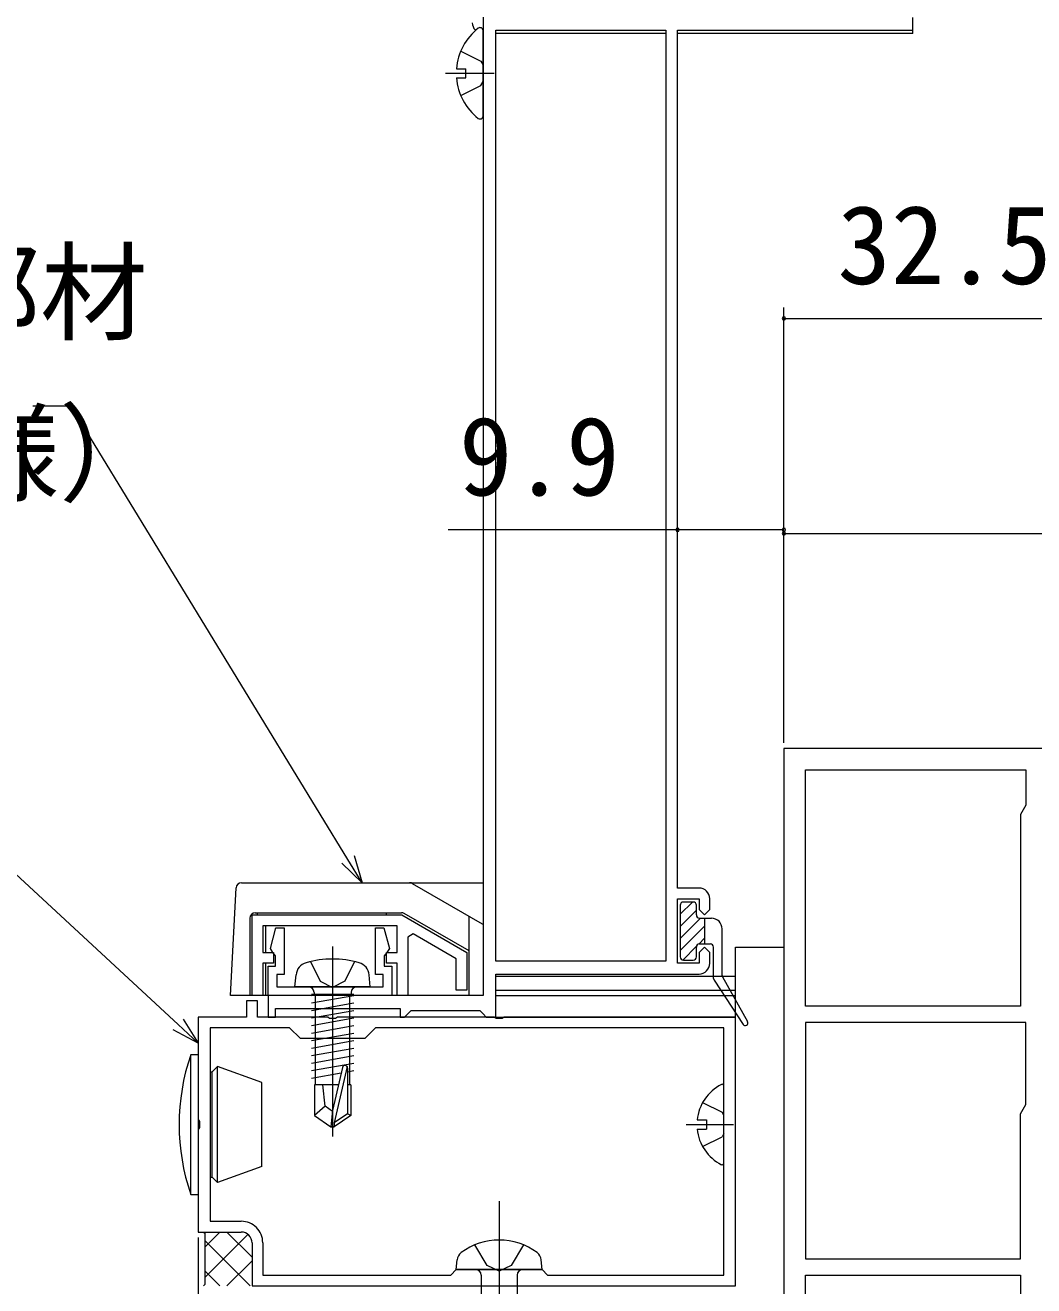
# Model space of a CAD drawing. Units: millimetres, scale not verified. Extents: x -1682 to -296, y -1188 to 1051.
# Drawn here: x -1319.6 to -1225.8, y -798 to -680.7 of the extents above; entities that cross this region are included whole.
import ezdxf
from ezdxf.enums import TextEntityAlignment as Align

# ---------------------------------------------------------------- set-up
doc = ezdxf.new("R2010")
doc.units = ezdxf.units.MM
doc.header["$LTSCALE"] = 4
doc.linetypes.add('CHAIN2', pattern=[12, 9, -1, 1, -1])
doc.linetypes.add('DASHED1', pattern=[1.8, 1.2, -0.6])
for name, color, linetype, lineweight in [('0-3_YKK_11', 7, 'Continuous', 9), ('0-4_YKK_12', 2, 'Continuous', 9), ('0-6_YSS_K', 3, 'Continuous', 9), ('0-7_YKK_13', 4, 'Continuous', 9), ('0-8_YKK_D', 6, 'Continuous', 9)]:
    doc.layers.add(name, color=color, linetype=linetype, lineweight=lineweight)
doc.styles.add('ＭＳ ゴシック', font='')
doc.styles.get('ＭＳ ゴシック').set_extended_font_data('MS Gothic')

msp = doc.modelspace()

# ---------------------------------------------------------------- linework, layer by layer
at = {"layer": '0-3_YKK_11'}
for p, q in [((-1277, -665.999), (-1277, -770.999)), ((-1237, -681.199), (-1237, -679.999)), ((-1275.8, -681.199), (-1260, -681.199)), ((-1275.8, -767.799), (-1275.8, -681.199)), ((-1260, -681.199), (-1260, -767.799)), ((-1260, -681.199), (-1260, -767.799)), ((-1258.9, -681.199), (-1237, -681.199)), ((-1258.9, -760.999), (-1258.9, -681.199)), ((-1201, -748), (-1249, -748)), ((-1249, -748), (-1249, -825.5)), ((-1247, -772), (-1247, -750)), ((-1247, -750), (-1226.5, -750)), ((-1247, -772), (-1247, -750)), ((-1226.5, -750), (-1226.5, -753.3)), ((-1226.75, -753.733), (-1227, -754.166)), ((-1226.5, -753.3), (-1226.75, -753.733)), ((-1227, -754.166), (-1227, -772)), ((-1256.9, -760.999), (-1258.9, -760.999)), ((-1258.9, -761.999), (-1256.9, -761.999)), ((-1258.9, -767.999), (-1258.9, -761.999)), ((-1256.9, -761.999), (-1256.9, -762.999)), ((-1255.9, -762.999), (-1255.9, -761.999)), ((-1256.9, -762.999), (-1256.4, -763.499)), ((-1256.4, -763.499), (-1255.9, -762.999)), ((-1298.497, -771), (-1298.497, -763.5)), ((-1298.497, -763.5), (-1284.559, -763.5)), ((-1297.497, -764.5), (-1297.497, -767)), ((-1284.997, -764.5), (-1297.497, -764.5)), ((-1284.997, -767), (-1284.997, -764.5)), ((-1284.559, -763.5), (-1278.497, -767)), ((-1296.789, -766.621), (-1296.273, -764.699)), ((-1296.273, -764.699), (-1295.5, -764.699)), ((-1295.5, -764.699), (-1295.5, -769.049)), ((-1287, -764.699), (-1286.226, -764.699)), ((-1287, -769.049), (-1287, -764.699)), ((-1286.226, -764.699), (-1285.711, -766.621)), ((-1283.497, -765.268), (-1283.997, -765.556)), ((-1283.997, -765.556), (-1283.997, -771)), ((-1279.497, -767.577), (-1283.497, -765.268)), ((-1296.549, -766.994), (-1296.789, -766.621)), ((-1285.711, -766.621), (-1285.95, -766.994)), ((-1256.4, -766.499), (-1256.9, -766.999)), ((-1255.9, -766.999), (-1256.4, -766.499)), ((-1297.497, -767), (-1296.497, -767)), ((-1297.497, -768), (-1297.497, -771)), ((-1296.497, -768), (-1297.497, -768)), ((-1296.3, -767.29), (-1296.549, -766.994)), ((-1296.497, -767), (-1296.497, -768)), ((-1296.3, -768.249), (-1296.3, -767.29)), ((-1285.95, -766.994), (-1286.2, -767.29)), ((-1286.2, -767.29), (-1286.2, -768.249)), ((-1285.997, -767), (-1284.997, -767)), ((-1285.997, -768), (-1285.997, -767)), ((-1284.997, -768), (-1285.997, -768)), ((-1284.997, -771), (-1284.997, -768)), ((-1279.497, -770.5), (-1279.497, -767.577)), ((-1278.497, -767), (-1278.497, -770.5)), ((-1260, -767.799), (-1275.8, -767.799)), ((-1256.9, -767.999), (-1258.9, -767.999)), ((-1256.9, -766.999), (-1256.9, -767.999)), ((-1255.9, -767.999), (-1255.9, -766.999)), ((-1297, -768.249), (-1296.3, -768.249)), ((-1297, -770.999), (-1297, -768.249)), ((-1296.2, -769.049), (-1296.2, -770.199)), ((-1295.5, -769.049), (-1296.2, -769.049)), ((-1286.3, -769.049), (-1287, -769.049)), ((-1286.3, -770.199), (-1286.3, -769.049)), ((-1286.2, -768.249), (-1285.5, -768.249)), ((-1285.5, -768.249), (-1285.5, -770.999)), ((-1275.8, -768.999), (-1256.9, -768.999)), ((-1275.8, -772.999), (-1275.8, -768.999)), ((-1296.2, -770.199), (-1286.3, -770.199)), ((-1278.497, -770.5), (-1279.497, -770.5)), ((-1299, -771.499), (-1299, -772.999)), ((-1298, -771.499), (-1299, -771.499)), ((-1297.497, -771), (-1298.497, -771)), ((-1298, -772.999), (-1298, -771.499)), ((-1297, -770.999), (-1297, -772.999)), ((-1277, -770.999), (-1297, -770.999)), ((-1285.5, -770.999), (-1297, -770.999)), ((-1283.997, -771), (-1284.997, -771)), ((-1296.3, -772.199), (-1284.7, -772.199)), ((-1296.3, -772.999), (-1296.3, -772.199)), ((-1284.7, -772.199), (-1284.7, -772.999)), ((-1284.3, -772.999), (-1284, -772.699)), ((-1284, -772.699), (-1283.7, -772.399)), ((-1283.7, -772.399), (-1277.3, -772.399)), ((-1277.3, -772.399), (-1277, -772.699)), ((-1277, -772.699), (-1276.7, -772.999)), ((-1227, -772), (-1247, -772)), ((-1303.5, -772.999), (-1303.5, -782.54)), ((-1299, -772.999), (-1303.5, -772.999)), ((-1302.4, -773.999), (-1302.4, -791.999)), ((-1295.002, -773.999), (-1302.4, -773.999)), ((-1291.459, -772.999), (-1298, -772.999)), ((-1297, -772.999), (-1296.3, -772.999)), ((-1294, -775), (-1295.002, -773.999)), ((-1291.275, -773.119), (-1291.459, -772.999)), ((-1290.725, -773.119), (-1291.275, -773.119)), ((-1290.542, -772.999), (-1290.725, -773.119)), ((-1275.958, -772.999), (-1290.542, -772.999)), ((-1286.999, -773.999), (-1288, -775)), ((-1254.6, -773.999), (-1286.999, -773.999)), ((-1254.6, -773.999), (-1286.999, -773.999)), ((-1284.7, -772.999), (-1284.3, -772.999)), ((-1276.7, -772.999), (-1275.8, -772.999)), ((-1275.774, -773.119), (-1275.958, -772.999)), ((-1275.225, -773.119), (-1275.774, -773.119)), ((-1275.041, -772.999), (-1275.225, -773.119)), ((-1253.5, -772.999), (-1275.041, -772.999)), ((-1254.6, -796.999), (-1254.6, -773.999)), ((-1253.5, -797.999), (-1253.5, -772.999)), ((-1247, -773.5), (-1247, -795.5)), ((-1226.5, -773.5), (-1247, -773.5)), ((-1247, -773.5), (-1247, -795.5)), ((-1226.5, -781.134), (-1226.5, -773.5)), ((-1288, -775), (-1294, -775)), ((-1227, -782), (-1226.75, -781.567)), ((-1227, -795.5), (-1227, -782)), ((-1226.75, -781.567), (-1226.5, -781.134)), ((-1303.5, -782.54), (-1303.38, -782.724)), ((-1303.38, -783.274), (-1303.5, -783.457)), ((-1303.38, -782.724), (-1303.38, -783.274)), ((-1303.5, -783.457), (-1303.5, -792.999)), ((-1302.4, -791.999), (-1299.5, -791.999)), ((-1303.5, -792.999), (-1299.5, -792.999)), ((-1298.5, -793.999), (-1298.5, -797.999)), ((-1297.5, -793.999), (-1297.5, -796.999)), ((-1247, -795.5), (-1227, -795.5)), ((-1297.5, -796.999), (-1279.999, -796.999)), ((-1279.999, -796.999), (-1279.5, -796.499)), ((-1279.5, -796.499), (-1271.5, -796.499)), ((-1271.5, -796.499), (-1271, -796.999)), ((-1271, -796.999), (-1254.6, -796.999)), ((-1247, -819.9), (-1247, -797)), ((-1247, -797), (-1227, -797)), ((-1247, -819.9), (-1247, -797)), ((-1227, -797), (-1227, -807.3)), ((-1298.5, -797.999), (-1253.5, -797.999))]:
    msp.add_line(p, q, dxfattribs=at)
for centre, radius, start, end in [((-1256.9, -761.999), 1, 0, 89.99998), ((-1256.9, -767.999), 1, 270, 359.99998), ((-1299.5, -793.999), 2, 359.99913, 89.99922), ((-1299.5, -793.999), 1, 359.99915, 89.99924)]:
    msp.add_arc(centre, radius, start, end, dxfattribs=at)
at = {"layer": '0-4_YKK_12'}
for p, q in [((-1237, -681.499), (-1237, -679.999)), ((-1260, -681.499), (-1275.758, -681.499)), ((-1237, -681.499), (-1258.9, -681.499)), ((-1275.8, -772.999), (-1275.8, -769.299)), ((-1275.783, -769.199), (-1253.5, -769.199)), ((-1275.8, -770.499), (-1253.5, -770.499)), ((-1275.8, -770.999), (-1253.5, -770.999)), ((-1275.8, -772.999), (-1253.5, -772.999))]:
    msp.add_line(p, q, dxfattribs=at)
msp.add_lwpolyline([(-1253.5, -772.999), (-1253.5, -766.499), (-1249, -766.499)], dxfattribs=at)
at = {"layer": '0-6_YSS_K'}
for p, q in [((-1303, -792.999), (-1302.85, -793.149)), ((-1302.85, -794.363), (-1301.485, -792.999)), ((-1302.85, -797.192), (-1298.876, -793.217)), ((-1298.657, -797.998), (-1302.85, -793.805)), ((-1298.5, -795.327), (-1300.828, -792.999)), ((-1300.828, -797.998), (-1298.5, -795.67)), ((-1301.485, -797.998), (-1302.85, -796.634))]:
    msp.add_line(p, q, dxfattribs=at)
msp.add_lwpolyline([(-1303, -797.998), (-1302.85, -797.849), (-1302.85, -793.149)], dxfattribs=at)
at = {"layer": '0-7_YKK_13'}
for p, q in [((-1277, -689.175), (-1277, -681.223)), ((-1279.483, -684.774), (-1278.6, -684.774)), ((-1278.6, -685.624), (-1278.6, -684.774)), ((-1279.483, -685.624), (-1278.6, -685.624)), ((-1300.501, -770.999), (-1299.976, -760.974)), ((-1299.477, -760.5), (-1277, -760.501)), ((-1283.584, -760.568), (-1277.078, -764.325)), ((-1298.2, -763.299), (-1284.586, -763.3)), ((-1297.997, -763.5), (-1297.997, -763.3)), ((-1278.3, -766.852), (-1284.336, -763.367)), ((-1258.65, -763.438), (-1257.511, -762.299)), ((-1258.65, -762.599), (-1258.65, -767.399)), ((-1258.65, -764.56), (-1257.15, -763.06)), ((-1257.45, -762.299), (-1258.35, -762.299)), ((-1257.15, -763.499), (-1257.15, -762.599)), ((-1298.7, -763.799), (-1298.7, -770.999)), ((-1297.2, -767), (-1297.2, -764.5)), ((-1278.3, -771), (-1278.3, -763.619)), ((-1258.65, -765.683), (-1256.766, -763.799)), ((-1258.65, -766.805), (-1256.35, -764.505)), ((-1256.85, -763.799), (-1255.75, -763.799)), ((-1256.35, -766.199), (-1256.35, -763.799)), ((-1256.933, -766.211), (-1256.35, -765.628)), ((-1254.75, -769.121), (-1254.75, -764.799)), ((-1258.414, -767.692), (-1257.138, -766.416)), ((-1257.15, -767.399), (-1257.15, -766.499)), ((-1256.85, -766.199), (-1255.85, -766.199)), ((-1256.393, -766.199), (-1256.35, -766.156)), ((-1255.55, -769.409), (-1255.55, -766.499)), ((-1297.2, -770.999), (-1297.2, -768)), ((-1293.05, -767.835), (-1292.145, -769.65)), ((-1288.95, -767.835), (-1289.855, -769.65)), ((-1258.35, -767.699), (-1257.45, -767.699)), ((-1294.5, -770.199), (-1294.402, -769.079)), ((-1287.5, -770.199), (-1287.598, -769.079)), ((-1254.712, -769.267), (-1252.382, -773.427)), ((-1287.5, -770.199), (-1294.5, -770.199)), ((-1292.145, -769.65), (-1291, -770.259)), ((-1289.855, -769.65), (-1291, -770.259)), ((-1255.501, -769.574), (-1252.809, -773.686)), ((-1277.51, -771), (-1300.501, -770.999)), ((-1292.979, -770.986), (-1292.485, -770.899)), ((-1289.021, -770.899), (-1292.979, -770.899)), ((-1292.979, -771.686), (-1289.021, -770.986)), ((-1292.73, -770.699), (-1292.73, -770.899)), ((-1292.6, -779.299), (-1292.6, -770.919)), ((-1289.4, -779.299), (-1289.4, -770.899)), ((-1289.27, -770.699), (-1289.27, -770.899)), ((-1292.979, -772.386), (-1289.021, -771.686)), ((-1292.979, -773.086), (-1289.021, -772.386)), ((-1292.979, -773.786), (-1289.021, -773.086)), ((-1292.979, -774.486), (-1289.021, -773.786)), ((-1292.979, -775.186), (-1289.021, -774.486)), ((-1292.979, -775.886), (-1289.021, -775.186)), ((-1292.979, -776.586), (-1289.021, -775.886)), ((-1303.5, -776.499), (-1304.2, -776.499)), ((-1304.2, -789.499), (-1304.2, -776.499)), ((-1303.5, -776.499), (-1303.5, -789.499)), ((-1292.979, -777.286), (-1289.021, -776.586)), ((-1292.979, -777.986), (-1289.021, -777.286)), ((-1302.4, -778.099), (-1302.2, -778.099)), ((-1301.7, -777.599), (-1302.2, -778.099)), ((-1302.2, -787.899), (-1302.2, -778.099)), ((-1292.979, -778.686), (-1290.205, -778.195)), ((-1290.091, -777.692), (-1291, -781.692)), ((-1289.657, -777.589), (-1290.85, -782.837)), ((-1289.6, -777.747), (-1289.6, -781.994)), ((-1289.6, -778.088), (-1289.021, -777.986)), ((-1292.7, -779.299), (-1292.7, -782.153)), ((-1290.456, -779.299), (-1292.7, -779.299)), ((-1291.7, -781.299), (-1291.9, -779.299)), ((-1289.3, -779.299), (-1289.6, -779.299)), ((-1289.3, -779.299), (-1289.3, -782.153)), ((-1254.6, -786.594), (-1254.6, -779.403)), ((-1291.7, -781.299), (-1292.7, -782.153)), ((-1292.7, -782.153), (-1291.15, -783.199)), ((-1291, -781.8), (-1291.7, -781.299)), ((-1291, -781.692), (-1291, -783.199)), ((-1289.6, -781.994), (-1290.85, -782.837)), ((-1289.3, -782.153), (-1290.85, -783.199)), ((-1289.3, -782.153), (-1289.6, -781.994)), ((-1290.85, -783.199), (-1291.15, -783.199)), ((-1290.85, -782.837), (-1290.85, -783.199)), ((-1257.078, -783.424), (-1256.2, -783.424)), ((-1297.6, -786.906), (-1301.7, -788.399)), ((-1302.4, -787.899), (-1302.2, -787.899)), ((-1304.2, -789.499), (-1303.5, -789.499)), ((-1271.5, -796.499), (-1271.582, -795.599)), ((-1277.175, -796.999), (-1277.175, -806.549)), ((-1273.825, -796.999), (-1273.825, -806.549))]:
    msp.add_line(p, q, dxfattribs=at)
at = {"layer": '0-7_YKK_13', "linetype": 'CHAIN2'}
for p, q in [((-1280.5, -685.199), (-1275.957, -685.199)), ((-1291, -766.445), (-1291, -784.124)), ((-1258.1, -782.999), (-1253.693, -782.999)), ((-1275.5, -790.142), (-1275.5, -874.21))]:
    msp.add_line(p, q, dxfattribs=at)
at = {"layer": '0-7_YKK_13', "linetype": 'DASHED1'}
for p, q in [((-1277.212, -686.344), (-1277, -685.946)), ((-1279.077, -687.274), (-1277.212, -686.344)), ((-1256.565, -780.949), (-1254.75, -781.854)), ((-1254.6, -782.137), (-1254.75, -781.854)), ((-1256.565, -785.049), (-1254.75, -784.144)), ((-1254.6, -783.861), (-1254.75, -784.144)), ((-1276.625, -796.124), (-1277.75, -794.187)), ((-1273.25, -794.187), (-1274.375, -796.124)), ((-1275.5, -796.624), (-1276.625, -796.124)), ((-1274.375, -796.124), (-1275.5, -796.624))]:
    msp.add_line(p, q, dxfattribs=at)
msp.add_lwpolyline([(-1279.077, -683.124), (-1277.212, -684.054), (-1277, -684.452)], dxfattribs=at)
at = {"layer": '0-7_YKK_13'}
for points in [[(-1297.997, -763.499), (-1285.997, -763.5), (-1285.997, -763.3)], [(-1302.2, -787.899), (-1301.7, -788.399), (-1301.7, -777.599)], [(-1297.6, -786.906), (-1297.6, -779.091), (-1301.7, -777.599)], [(-1291, -781.692), (-1291.15, -783.199), (-1290.85, -783.199)], [(-1257.078, -782.574), (-1256.2, -782.574), (-1256.2, -783.424)], [(-1271.5, -796.499), (-1279.5, -796.499), (-1279.418, -795.599)]]:
    msp.add_lwpolyline(points, dxfattribs=at)
for centre, radius, start, end in [((-1274.2, -685.199), 5.3, 127.71408, 175.40057), ((-1277, -680.499), 1, 180, 221.47597), ((-1277.274, -681.223), 0.274, 0, 127.71408), ((-1274.2, -685.199), 5.3, 184.59941, 232.2859), ((-1277.274, -689.175), 0.274, 232.2859, 0), ((-1299.477, -761), 0.5, 89.99661, 177), ((-1283.834, -761.001), 0.5, 59.99661, 89.99661), ((-1298.2, -763.799), 0.5, 89.99661, 179.99661), ((-1284.586, -763.8), 0.5, 59.99661, 89.99661), ((-1258.35, -762.599), 0.3, 90, 180), ((-1257.45, -762.599), 0.3, 0, 90), ((-1277.328, -764.758), 0.5, 49.05304, 59.99661), ((-1256.85, -763.499), 0.3, 180, 270), ((-1255.75, -764.799), 1, 0, 90), ((-1256.85, -766.499), 0.3, 90, 180), ((-1255.85, -766.499), 0.3, 0, 90), ((-1293.107, -769.193), 1.3, 105.88084, 175), ((-1291, -776.599), 9, 74.11914, 105.88084), ((-1288.893, -769.193), 1.3, 5, 74.11914), ((-1258.35, -767.399), 0.3, 180, 270), ((-1257.45, -767.399), 0.3, 270, 0), ((-1254.45, -769.121), 0.3, 180, 209.2543), ((-1293.23, -770.699), 0.5, 0, 90), ((-1288.77, -770.699), 0.5, 90, 180), ((-1255.25, -769.409), 0.3, 180, 213.20943), ((-1252.6, -773.549), 0.25, 213.20943, 28.52412), ((-1285.286, -782.999), 20, 161.03442, 198.96556), ((-1289.848, -777.747), 0.248, 0, 167.19095), ((-1252.9, -782.999), 4.2, 117.28096, 174.19226), ((-1254.754, -779.403), 0.154, 0, 117.28096), ((-1252.9, -782.999), 4.2, 185.80772, 242.71902), ((-1254.754, -786.594), 0.154, 242.71902, 0), ((-1275.5, -799.749), 6, 53.72462, 126.27536), ((-1278.272, -795.771), 1.159, 132.15892, 171.47163), ((-1272.727, -795.771), 1.159, 8.52835, 47.84106), ((-1277.675, -796.999), 0.5, 0, 90), ((-1273.325, -796.999), 0.5, 90, 180)]:
    msp.add_arc(centre, radius, start, end, dxfattribs=at)
at = {"layer": '0-8_YKK_D'}
for p, q in [((-1249, -747.5), (-1249, -707.001)), ((-1249, -708.001), (-1216.5, -708.001)), ((-1315.343, -716.151), (-1318.893, -716.151)), ((-1289.568, -758.325), (-1315.343, -716.151)), ((-1258.9, -744.42), (-1258.9, -726.668)), ((-1249, -747.5), (-1249, -726.668)), ((-1249, -747.5), (-1249, -727.001)), ((-1258.9, -727.668), (-1280.25, -727.668)), ((-1249, -727.668), (-1258.9, -727.668)), ((-1249, -728.001), (-729, -728.001)), ((-1305.372, -773.686), (-1332.973, -748.149)), ((-1288.238, -760.5), (-1290.151, -758.681)), ((-1288.238, -760.5), (-1289.568, -758.325)), ((-1288.985, -757.968), (-1288.238, -760.5)), ((-1303.5, -775.418), (-1305.372, -773.686)), ((-1304.908, -773.184), (-1303.5, -775.418)), ((-1303.5, -775.418), (-1305.836, -774.187)), ((-1303.5, -793.499), (-1303.5, -1019)), ((-1303.5, -793.499), (-1303.5, -999))]:
    msp.add_line(p, q, dxfattribs=at)
for centre, start, end in [((-1249, -708.001), 0, 180), ((-1249, -708.001), 180, 0), ((-1258.9, -727.668), 0, 180), ((-1258.9, -727.668), 180, 0), ((-1249, -727.668), 0, 180), ((-1249, -727.668), 180, 0), ((-1249, -728.001), 0, 180), ((-1249, -728.001), 180, 0)]:
    msp.add_arc(centre, 0.159, start, end, dxfattribs=at)

# ---------------------------------------------------------------- texts
at = {"layer": '0-8_YKK_D', "color": 4, "style": 'ＭＳ ゴシック'}
for s, p in [('32.5', (-1244.03, -707.001)), ('枠カバー部材', (-1368.209, -711.439)), ('（下地部材仕様）', (-1386.449, -726.439)), ('9.9', (-1279.25, -726.668))]:
    msp.add_text(s, height=7.331, dxfattribs=at).set_placement(p, align=Align.BOTTOM_LEFT)

doc.saveas('drawing.dxf')
